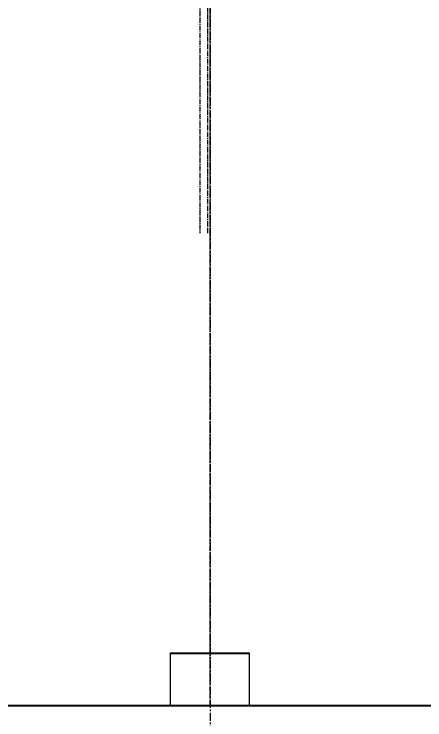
# Model space of a CAD drawing. Header units: millimetres. Extents: x 9612 to 23319, y 1863 to 14354.
# Drawn here: x 11651.3 to 11714.1, y 8483.7 to 8591.5 of the extents above; entities that cross this region are included whole.
import ezdxf

# ---------------------------------------------------------------- set-up
doc = ezdxf.new("R2010")
doc.units = ezdxf.units.MM
doc.header["$MEASUREMENT"] = 0
doc.linetypes.add('CENTER', pattern=[2, 1.25, -0.25, 0.25, -0.25])
doc.linetypes.add('CENTER2', pattern=[1.125, 0.75, -0.125, 0.125, -0.125])

# ---------------------------------------------------------------- blocks, each defined once
blk = doc.blocks.new('ijkkkkkkkkk')
at = {"linetype": 'Continuous'}
h = blk.add_hatch(color=256, dxfattribs=at)
h.dxf.hatch_style = 1
edge = h.paths.add_edge_path()
edge.add_line((1155.76829, 547.09848), (1155.76829, 604.77557))
edge.add_ellipse((1110.61166, 604.77557), major_axis=(45.15663, 0), ratio=0.9996004, start_angle=313.1285448, end_angle=360, ccw=False)
edge.add_line((1141.48242, 571.83244), (1155.76829, 547.09848))
h.paths.add_polyline_path([(1155.76829, 534.55999), (1155.76829, 547.09848), (1148.52629, 534.55999)])
edge = h.paths.add_edge_path()
edge.add_line((1256.11635, 547.09848), (1270.42836, 571.8777))
edge.add_ellipse((1301.27298, 604.84528), major_axis=(-45.15663, 0), ratio=0.9996004, start_angle=360, end_angle=406.9168823, ccw=False)
edge.add_line((1256.11635, 604.84528), (1256.11635, 547.09848))
h.paths.add_polyline_path([(1256.11635, 534.55999), (1263.35835, 534.55999), (1256.11635, 547.09848)])
at = {"linetype": 'CENTER2'}
for p, q in [((1205.61422, 606.78155), (1205.61422, 1136.00153)), ((1204.40353, 765.57763), (1204.40353, 606.78155)), ((1205.94232, 534.55999), (1205.94232, 674.99114))]:
    blk.add_line(p, q, dxfattribs=at)
at = {"linetype": 'CENTER'}
blk.add_line((1205.94232, 793.51735), (1205.94232, 373.56985), dxfattribs=at)
at = {"linetype": 'Continuous'}
for p, q in [((1199.92144, 542.69848), (1211.9632, 542.69848)), ((1199.92144, 534.67384), (1199.92144, 542.69848)), ((1199.92144, 534.55999), (1199.92144, 542.58463)), ((1199.92144, 542.58463), (1211.9632, 542.58463)), ((1211.9632, 534.67384), (1211.9632, 542.69848)), ((1211.9632, 534.55999), (1211.9632, 542.58463)), ((1055.42022, 534.67384), (1356.46442, 534.67384)), ((1055.42022, 534.55999), (1356.46442, 534.55999))]:
    blk.add_line(p, q, dxfattribs=at)

msp = doc.modelspace()

# ---------------------------------------------------------------- block references
msp.add_blockref('ijkkkkkkkkk', (10475.34511, 7951.25402))

doc.saveas('drawing.dxf')
